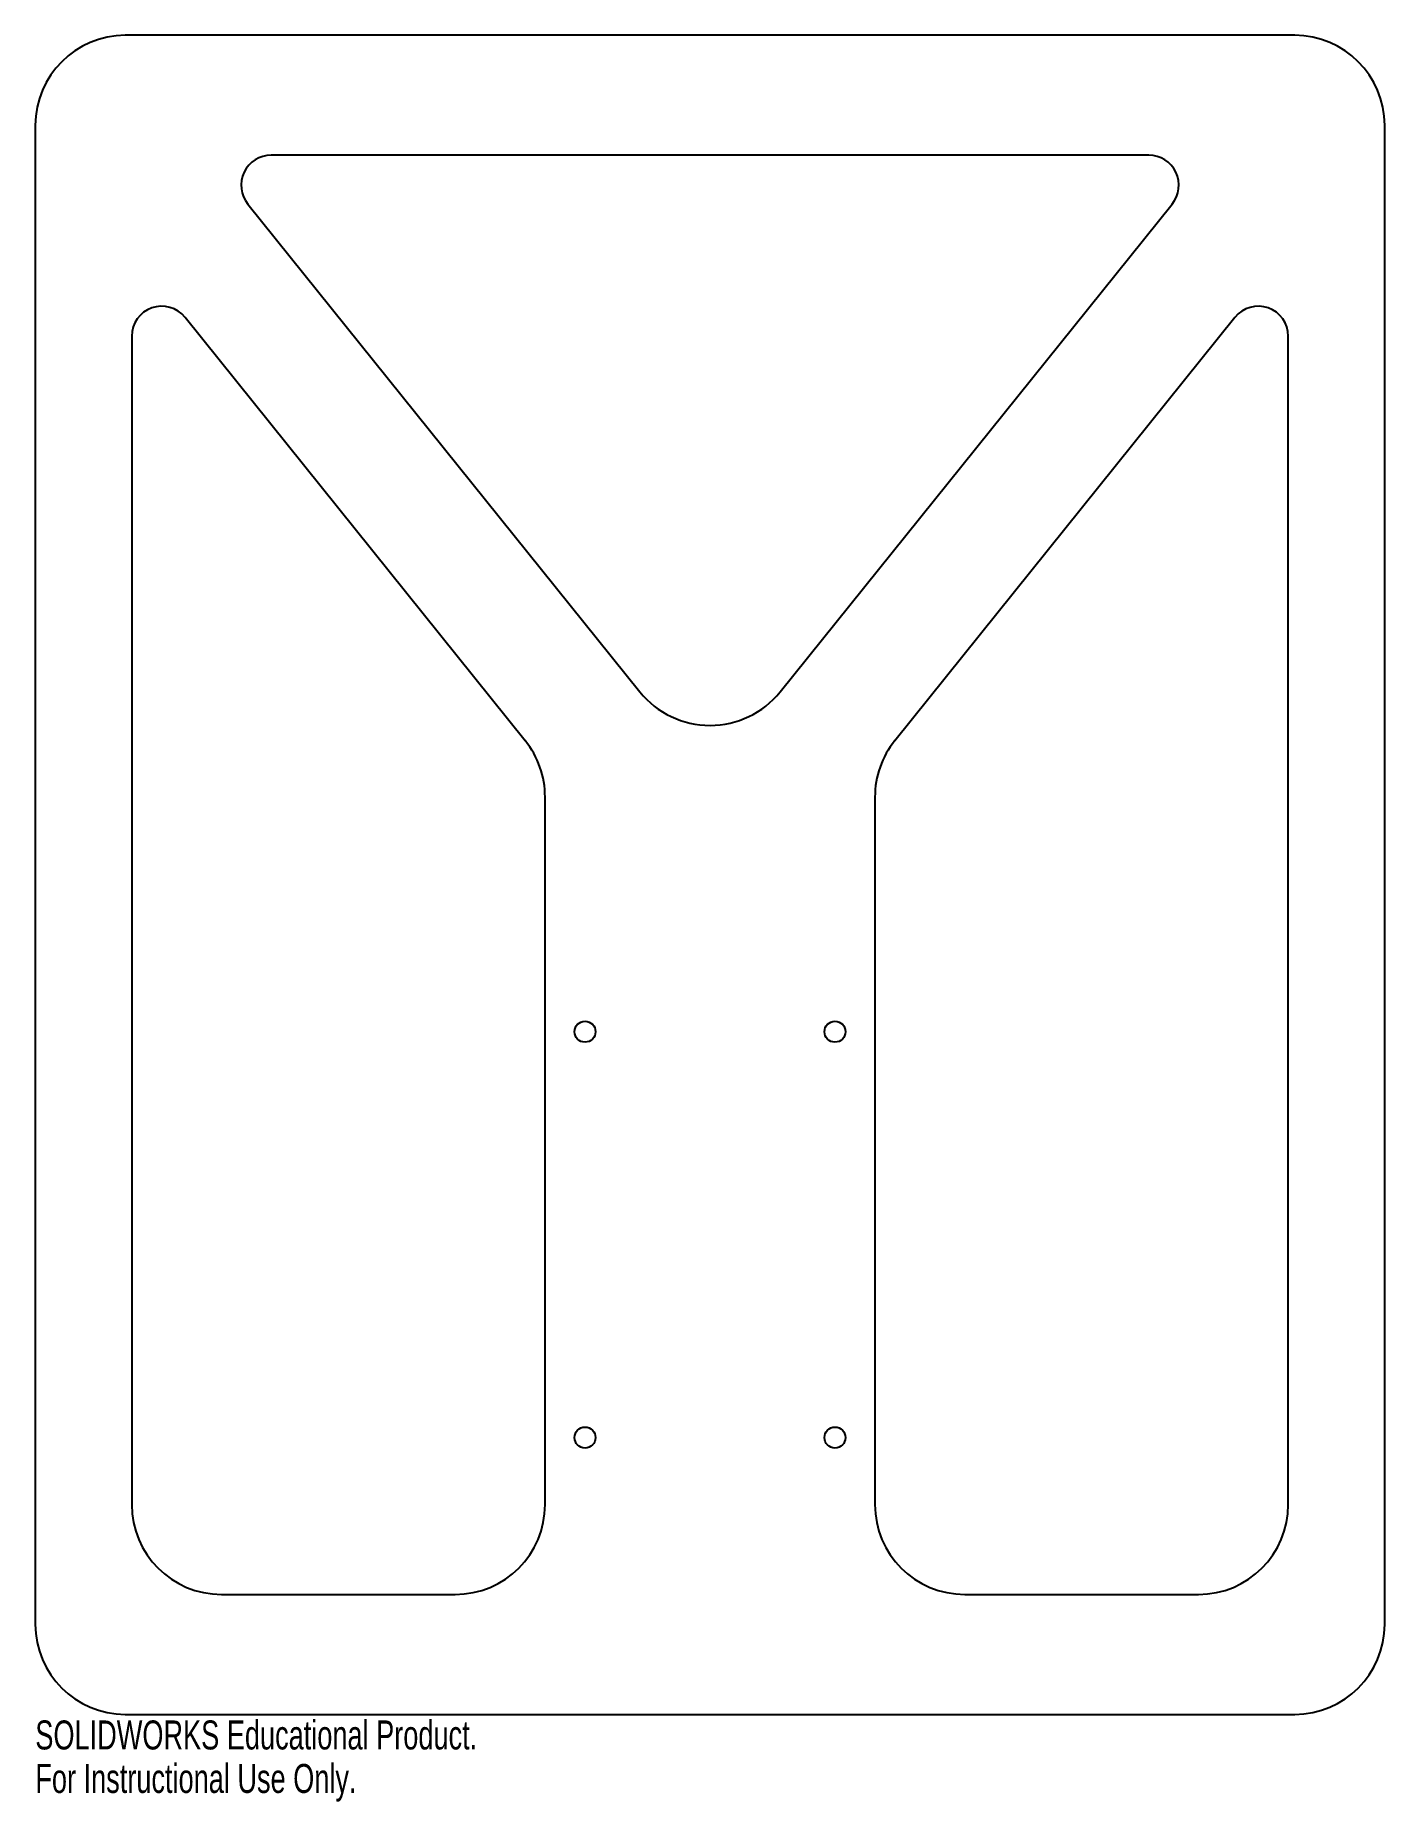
# Model space of a CAD drawing. Header units: millimetres. Extents: x -112 to 112, y -155 to 140.
import ezdxf

# ---------------------------------------------------------------- set-up
doc = ezdxf.new("R2010")
doc.units = ezdxf.units.MM
doc.styles.add('SLDTEXTSTYLE0', font='TXT', dxfattribs={"width": 0.7})

msp = doc.modelspace()

# ---------------------------------------------------------------- linework, layer by layer
at = {"color": 7, "linetype": 'Continuous', "lineweight": 25}
for p, q in [((97.5, 140), (-97.5, 140)), ((-112.5, 125), (-112.5, -125)), ((112.5, -125), (112.5, 125)), ((73.17, 120), (-73.17, 120)), ((-77.07, 111.87), (-11.69, 30.52)), ((11.69, 30.52), (77.07, 111.87)), ((-30.81, 22.37), (-87.53, 92.96)), ((87.53, 92.96), (30.81, 22.37)), ((-96.43, 89.83), (-96.43, -105)), ((96.43, -105), (96.43, 89.83)), ((-27.5, -105), (-27.5, 12.98)), ((27.5, 12.98), (27.5, -105)), ((-81.43, -120), (-42.5, -120)), ((42.5, -120), (81.43, -120)), ((-97.5, -140), (97.5, -140))]:
    msp.add_line(p, q, dxfattribs=at)
for centre in [(-20.84, -26.16), (20.84, -26.16), (-20.84, -93.84), (20.84, -93.84)]:
    msp.add_circle(centre, 1.75, dxfattribs=at)
for centre, radius, start, end in [((-97.5, 125), 15, 90, 180), ((97.5, 125), 15, 0, 90), ((-73.17, 115), 5, 90, 218.7844), ((73.17, 115), 5, 321.2156, 90), ((-91.43, 89.83), 5, 38.7844, 180), ((91.43, 89.83), 5, 0, 141.2156), ((0, 39.91), 15, 218.7844, 321.2156), ((-42.5, 12.98), 15, 0, 38.7844), ((42.5, 12.98), 15, 141.2156, 180), ((-81.43, -105), 15, 180, 270), ((-42.5, -105), 15, 270, 0), ((42.5, -105), 15, 180, 270), ((81.43, -105), 15, 270, 0), ((-97.5, -125), 15, 180, 270), ((97.5, -125), 15, 270, 0)]:
    msp.add_arc(centre, radius, start, end, dxfattribs=at)

# ---------------------------------------------------------------- texts
at = {"color": 7, "linetype": 'Continuous', "char_height": 4.8336, "attachment_point": 1, "style": 'SLDTEXTSTYLE0'}
for s, insert in [('SOLIDWORKS Educational Product.', (-112.5, -141.02)), ('For Instructional Use Only.', (-112.5, -148.27))]:
    msp.add_mtext(s, dxfattribs=dict(at, insert=insert))

doc.saveas('drawing.dxf')
